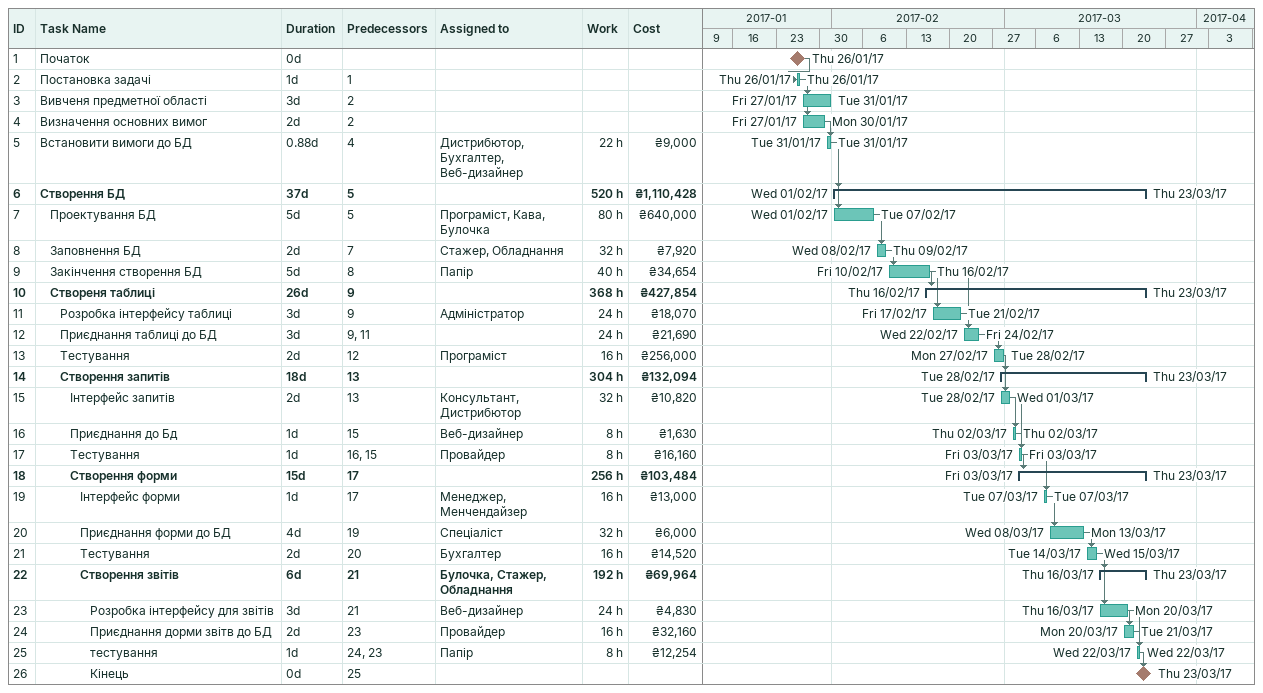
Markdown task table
| ID | Level | Task | Duration | Start | Finish | Predecessors | Resources | Work (h) | Cost (₴) |
|---|---|---|---|---|---|---|---|---|---|
| 1 | 1 | Початок | 0d | 2017-01-26 | 2017-01-26 |  |  |  |  |
| 2 | 1 | Постановка задачі | 1d | 2017-01-26 | 2017-01-26 | 1 |  |  |  |
| 3 | 1 | Вивченя предметної області | 3d | 2017-01-27 | 2017-01-31 | 2 |  |  |  |
| 4 | 1 | Визначення основних вимог | 2d | 2017-01-27 | 2017-01-30 | 2 |  |  |  |
| 5 | 1 | Встановити вимоги до БД | 0.88d | 2017-01-31 | 2017-01-31 | 4 | Дистрибютор, Бухгалтер, Веб-дизайнер | 22 | 9000 |
| 6 | 1 | **Створення БД** | 37d | 2017-02-01 | 2017-03-23 | 5 |  | 520 | 1110428 |
| 7 | 2 | Проектування БД | 5d | 2017-02-01 | 2017-02-07 | 5 | Програміст, Кава, Булочка | 80 | 640000 |
| 8 | 2 | Заповнення БД | 2d | 2017-02-08 | 2017-02-09 | 7 | Стажер, Обладнання | 32 | 7920 |
| 9 | 2 | Закінчення створення БД | 5d | 2017-02-10 | 2017-02-16 | 8 | Папір | 40 | 34654 |
| 10 | 2 | **Створеня таблиці** | 26d | 2017-02-16 | 2017-03-23 | 9 |  | 368 | 427854 |
| 11 | 3 | Розробка інтерфейсу таблиці | 3d | 2017-02-17 | 2017-02-21 | 9 | Адміністратор | 24 | 18070 |
| 12 | 3 | Приєднання таблиці до БД | 3d | 2017-02-22 | 2017-02-24 | 9, 11 |  | 24 | 21690 |
| 13 | 3 | Тестування | 2d | 2017-02-27 | 2017-02-28 | 12 | Програміст | 16 | 256000 |
| 14 | 3 | **Створення запитів** | 18d | 2017-02-28 | 2017-03-23 | 13 |  | 304 | 132094 |
| 15 | 4 | Інтерфейс запитів | 2d | 2017-02-28 | 2017-03-01 | 13 | Консультант, Дистрибютор | 32 | 10820 |
| 16 | 4 | Приєднання до Бд | 1d | 2017-03-02 | 2017-03-02 | 15 | Веб-дизайнер | 8 | 1630 |
| 17 | 4 | Тестування | 1d | 2017-03-03 | 2017-03-03 | 16, 15 | Провайдер | 8 | 16160 |
| 18 | 4 | **Створення форми** | 15d | 2017-03-03 | 2017-03-23 | 17 |  | 256 | 103484 |
| 19 | 5 | Інтерфейс форми | 1d | 2017-03-07 | 2017-03-07 | 17 | Менеджер, Менчендайзер | 16 | 13000 |
| 20 | 5 | Приєднання форми до БД | 4d | 2017-03-08 | 2017-03-13 | 19 | Спеціаліст | 32 | 6000 |
| 21 | 5 | Тестування | 2d | 2017-03-14 | 2017-03-15 | 20 | Бухгалтер | 16 | 14520 |
| 22 | 5 | **Створення звітів** | 6d | 2017-03-16 | 2017-03-23 | 21 | Булочка, Стажер, Обладнання | 192 | 69964 |
| 23 | 6 | Розробка інтерфейсу для звітів | 3d | 2017-03-16 | 2017-03-20 | 21 | Веб-дизайнер | 24 | 4830 |
| 24 | 6 | Приєднання дорми звітв до БД | 2d | 2017-03-20 | 2017-03-21 | 23 | Провайдер | 16 | 32160 |
| 25 | 6 | тестування | 1d | 2017-03-22 | 2017-03-22 | 24, 23 | Папір | 8 | 12254 |
| 26 | 6 | Кінець | 0d | 2017-03-23 | 2017-03-23 | 25 |  |  |  |
